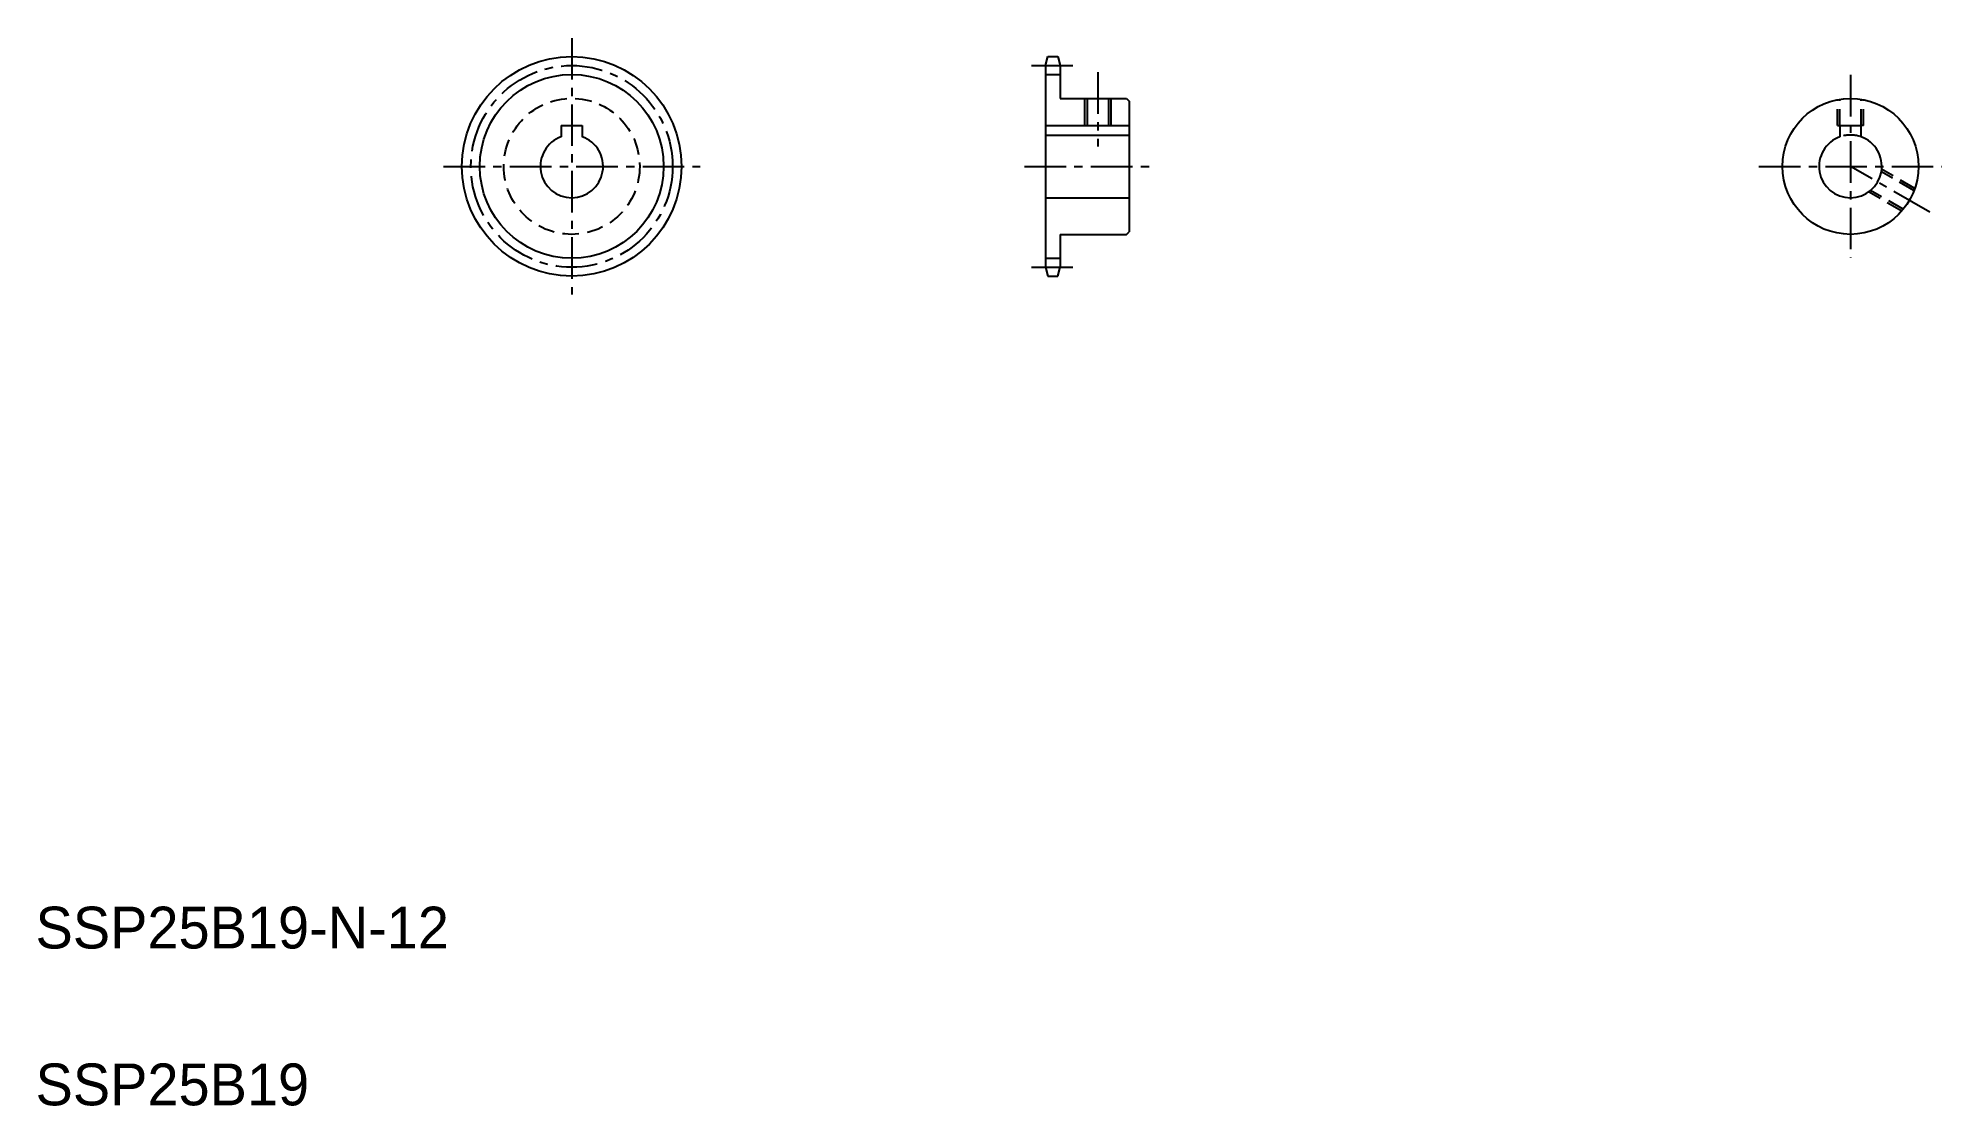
# Model space of a CAD drawing. Extents: x 20 to 385, y 20 to 224.
import ezdxf

# ---------------------------------------------------------------- set-up
doc = ezdxf.new("R2010")
doc.units = 0
doc.header["$LTSCALE"] = 0.25
doc.linetypes.add('CENTER', pattern=[50.8, 31.75, -6.35, 6.35, -6.35])
doc.linetypes.add('DASHED', pattern=[19.05, 12.7, -6.35])
doc.layers.get('0').update_dxf_attribs({"linetype": 'CONTINUOUS'})
doc.layers.add('CENTER', color=1, linetype='CENTER')

msp = doc.modelspace()

# ---------------------------------------------------------------- linework, layer by layer
at = {"color": 7, "linetype": 'CONTINUOUS'}
for p, q in [((213.2, 218.89), (213.66, 220.6)), ((213.2, 218.89), (213.2, 180.31)), ((213.66, 220.6), (215.54, 220.6)), ((215.54, 220.6), (216, 218.89)), ((216, 218.89), (216, 212.6)), ((213.2, 217.18), (216, 217.18)), ((216, 212.6), (228.7, 212.6)), ((221.15, 212.6), (221.15, 207.4)), ((225.25, 212.6), (225.25, 207.4)), ((228.7, 212.6), (229.2, 212.1)), ((229.2, 212.1), (229.2, 187.1)), ((120.58, 207.4), (124.58, 207.4)), ((120.58, 207.4), (120.58, 205.26)), ((124.58, 207.4), (124.58, 205.26)), ((213.2, 207.4), (229.2, 207.4)), ((213.2, 205.6), (229.2, 205.6)), ((364.7, 207.4), (365.2, 207.4)), ((365.2, 207.4), (369.2, 207.4)), ((365.2, 207.4), (365.2, 205.26)), ((369.7, 207.4), (369.2, 207.4)), ((369.2, 207.4), (369.2, 205.26)), ((213.2, 193.6), (229.2, 193.6)), ((216, 186.6), (228.7, 186.6)), ((216, 186.6), (216, 180.31)), ((228.7, 186.6), (229.2, 187.1)), ((216, 185.03), (216, 185.03)), ((216, 183.46), (216, 183.46)), ((213.2, 182.02), (216, 182.02)), ((213.2, 180.31), (213.66, 178.6)), ((213.66, 178.6), (215.54, 178.6)), ((215.54, 178.6), (216, 180.31))]:
    msp.add_line(p, q, dxfattribs=at)
at = {"color": 3, "linetype": 'CONTINUOUS'}
for p, q in [((220.7, 212.6), (220.7, 207.4)), ((225.7, 212.6), (225.7, 207.4))]:
    msp.add_line(p, q, dxfattribs=at)
at = {"color": 3, "linetype": 'DASHED'}
for p, q in [((364.7, 207.4), (364.7, 212.36)), ((365.15, 207.4), (365.15, 212.44)), ((369.25, 207.4), (369.25, 212.44)), ((369.7, 207.4), (369.7, 212.36)), ((379.34, 194.96), (373.11, 198.56)), ((379.5, 195.39), (373.17, 199.04)), ((377, 191.06), (370.67, 194.71)), ((377.29, 191.41), (371.06, 195.01))]:
    msp.add_line(p, q, dxfattribs=at)
at = {"color": 7, "linetype": 'CONTINUOUS'}
for centre, radius in [((122.58, 199.6), 21), ((367.2, 199.6), 13)]:
    msp.add_circle(centre, radius, dxfattribs=at)
at = {"color": 3, "linetype": 'CONTINUOUS'}
msp.add_circle((122.58, 199.6), 17.58, dxfattribs=at)
at = {"color": 3, "linetype": 'DASHED'}
msp.add_circle((122.58, 199.6), 13, dxfattribs=at)
at = {"color": 7, "linetype": 'CONTINUOUS'}
for centre in [(122.58, 199.6), (367.2, 199.6)]:
    msp.add_arc(centre, 6, 109.4712, 70.5288, dxfattribs=at)
at = {"color": 3, "linetype": 'DASHED'}
msp.add_arc((367.2, 199.6), 6, 72.5424, 107.4576, dxfattribs=at)
at = {"layer": 'CENTER', "color": 1, "linetype": 'CENTER'}
for p, q in [((122.58, 224.14), (122.58, 175.07)), ((210.53, 218.89), (218.43, 218.89)), ((223.2, 217.6), (223.2, 203.4)), ((367.2, 217.1), (367.2, 182.1)), ((98.05, 199.6), (147.12, 199.6)), ((209.2, 199.6), (234.2, 199.6)), ((349.7, 199.6), (384.7, 199.6)), ((382.36, 190.85), (367.2, 199.6)), ((210.53, 180.31), (218.43, 180.31))]:
    msp.add_line(p, q, dxfattribs=at)
msp.add_circle((122.58, 199.6), 19.29, dxfattribs=at)

# ---------------------------------------------------------------- texts
at = {"color": 7, "linetype": 'CONTINUOUS'}
for s, p in [('SSP25B19-N-12', (20, 50)), ('SSP25B19', (20, 20))]:
    msp.add_text(s, height=8, dxfattribs=at).set_placement(p)

doc.saveas('drawing.dxf')
